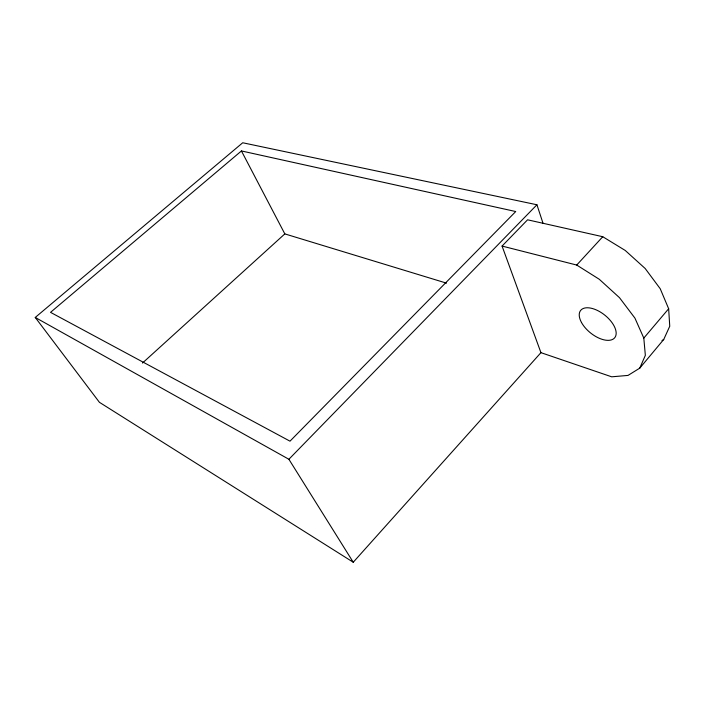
<?xml version="1.0" encoding="UTF-8"?>
<svg xmlns="http://www.w3.org/2000/svg" width="705" height="705" viewBox="0 0 705 705"><rect width="100%" height="100%" fill="white"/><g stroke="black" fill="none" stroke-linecap="round" stroke-linejoin="round"><path stroke-width="1.06" d="M639.761 368.142L645.348 355.346L643.806 338.083L634.923 318.105L619.492 297.677L599.276 279.268L576.716 265.054L502.066 246.063L527.578 219.801L602.766 236.721L625.212 250.442L645.172 268.49L660.224 288.733L668.657 308.746L669.75 326.256L663.731 339.466L639.761 368.142L628.032 375.412L611.702 376.814L540.938 352.659L502.066 246.063M643.806 338.083L668.657 308.746M543.097 223.52L536.937 204.767L242.723 142.762L35.25 317.444L99.405 402.299L353.249 562.237L540.938 352.659M576.716 265.054L602.766 236.721M35.25 317.444L288.891 459.272L536.937 204.767M142.489 363.04L284.829 233.893L446.521 283.146M241.436 150.949L50.531 312.35L289.993 441.171L515.734 211.535L241.436 150.949L284.829 233.893M662.004 340.577L663.731 339.466M288.891 459.272L353.249 562.237M581.528 322.555A21.837 11.403 38.7 0 0 613.517 338.867A21.837 11.403 38.7 0 0 598.043 310.755A21.837 11.403 38.7 0 0 581.528 322.555"/></g></svg>
